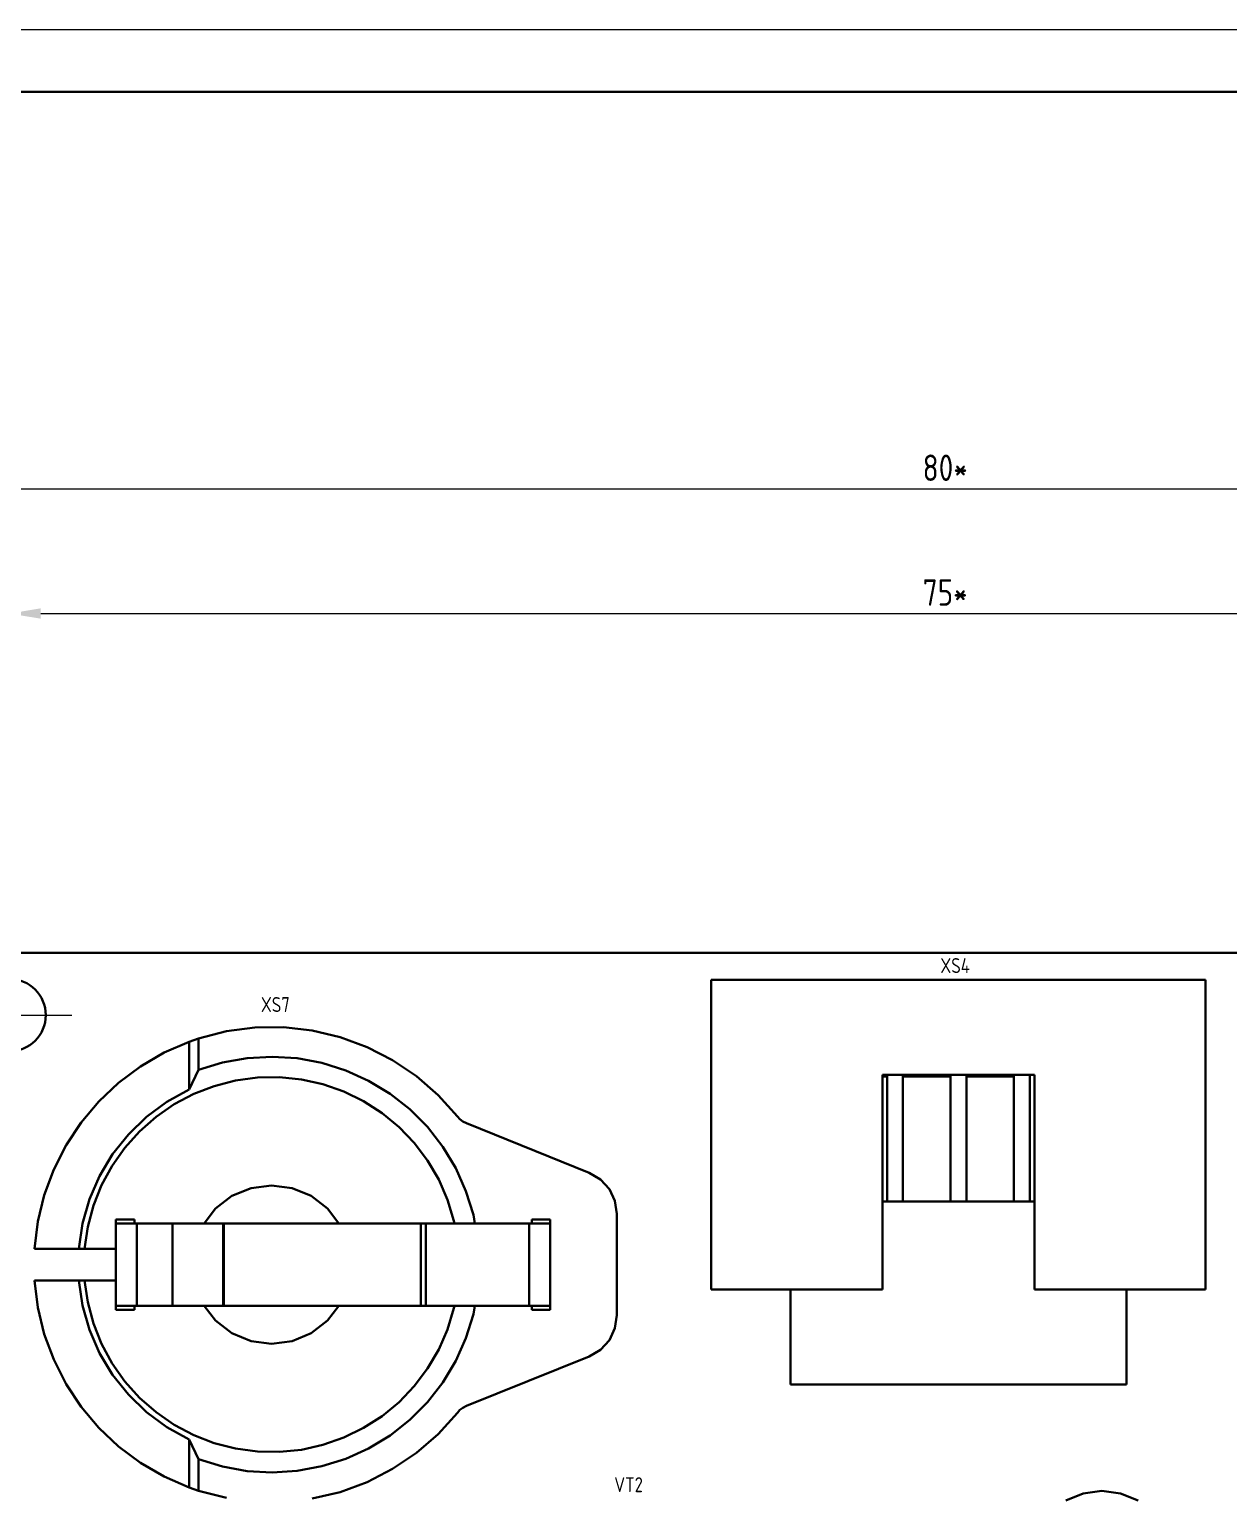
# Model space of a CAD drawing. Header units: inches. Extents: x -969 to 2045, y -594 to 12.
# Drawn here: x -876.4 to -780.3, y -106.1 to 11.6 of the extents above; entities that cross this region are included whole.
import ezdxf

# ---------------------------------------------------------------- set-up
doc = ezdxf.new("R2010")
doc.units = ezdxf.units.IN
doc.header["$MEASUREMENT"] = 0
doc.layers.add('KONTUR', color=7, linetype='Continuous')
doc.layers.add('Основная', color=7, linetype='Continuous', lineweight=40)
doc.styles.add('GOST type A0', font='gost.TTF', dxfattribs={"height": 2.116667})
doc.dimstyles.new('ISO-25', dxfattribs={"dimtxt": 2.5, "dimasz": 2.5, "dimexe": 1.25, "dimexo": 0.625, "dimtad": 1, "dimtxsty": 'Standard', "dimcen": 2.5, "dimadec": 0, "dimazin": 0, "dimtfac": 1, "dimtmove": 0, "dimatfit": 3, "dimfxl": 1, "dimarcsym": 0})

# ---------------------------------------------------------------- blocks, each defined once
blk = doc.blocks.new('*D26')
at = {"color": 0, "lineweight": -2, "transparency": 16777216}
for p, q in [((-883, -61.84), (-883, -24.02)), ((-723, -61.84), (-723, -24.02)), ((-880.5, -25.27), (-725.5, -25.27))]:
    blk.add_line(p, q, dxfattribs=at)
at = {"color": 0, "transparency": 16777216}
for points in [[(-880.5, -24.85), (-880.5, -25.68), (-883, -25.27)], [(-725.5, -24.85), (-725.5, -25.68), (-723, -25.27)]]:
    blk.add_solid(points, dxfattribs=at)
at = {"layer": 'DEFPOINTS', "color": 0, "transparency": 16777216}
for p in [(-723, -25.27), (-883, -62.47), (-723, -62.47)]:
    blk.add_point(p, dxfattribs=at)
at = {"color": 0, "transparency": 16777216, "insert": (-803, -23.58), "char_height": 2.117, "attachment_point": 5, "style": 'GOST type A0'}
blk.add_mtext('80*', dxfattribs=at)
blk = doc.blocks.new('*D27')
at = {"color": 0, "lineweight": -2, "transparency": 16777216}
for p, q in [((-878, -66.84), (-878, -34.02)), ((-728, -66.84), (-728, -34.02)), ((-875.5, -35.27), (-730.5, -35.27))]:
    blk.add_line(p, q, dxfattribs=at)
at = {"color": 0, "transparency": 16777216}
for points in [[(-875.5, -34.85), (-875.5, -35.68), (-878, -35.27)], [(-730.5, -34.85), (-730.5, -35.68), (-728, -35.27)]]:
    blk.add_solid(points, dxfattribs=at)
at = {"layer": 'DEFPOINTS', "color": 0, "transparency": 16777216}
for p in [(-728, -35.27), (-878, -67.47), (-728, -67.47)]:
    blk.add_point(p, dxfattribs=at)
at = {"color": 0, "transparency": 16777216, "insert": (-803, -33.58), "char_height": 2.117, "attachment_point": 5, "style": 'GOST type A0'}
blk.add_mtext('75*', dxfattribs=at)

msp = doc.modelspace()

# ---------------------------------------------------------------- linework, layer by layer
msp.add_line((-882.999, -67.467), (-872.999, -67.467))
msp.add_line((-882.999, -67.467), (-872.999, -67.467))
at = {"layer": 'KONTUR'}
msp.add_line((-969.499, 11.572), (-128.499, 11.572), dxfattribs=at)
at = {"layer": 'Основная'}
for p, q in [((-133.499, 6.572), (-949.499, 6.572)), ((-722.999, -62.467), (-882.999, -62.467)), ((-782.127, -64.625), (-821.751, -64.625)), ((-821.751, -64.625), (-821.751, -89.467)), ((-821.751, -64.625), (-821.751, -89.467)), ((-782.127, -64.625), (-821.751, -64.625)), ((-782.127, -64.625), (-821.751, -64.625)), ((-821.751, -64.625), (-821.751, -89.467)), ((-821.751, -64.625), (-821.751, -89.467)), ((-782.127, -64.625), (-821.751, -64.625)), ((-782.127, -89.467), (-782.127, -64.625)), ((-782.127, -64.625), (-782.127, -89.467)), ((-782.127, -89.467), (-782.127, -64.625)), ((-782.127, -64.625), (-782.127, -89.467)), ((-862.841, -69.335), (-863.603, -69.599)), ((-863.603, -69.599), (-862.841, -69.335)), ((-862.841, -69.335), (-863.603, -69.599)), ((-863.603, -69.599), (-862.841, -69.335)), ((-860.611, -68.763), (-862.841, -69.335)), ((-862.841, -69.335), (-860.611, -68.763)), ((-860.611, -68.763), (-862.841, -69.335)), ((-862.841, -69.335), (-860.611, -68.763)), ((-862.841, -71.857), (-862.841, -69.335)), ((-862.841, -71.857), (-862.841, -69.335)), ((-858.329, -68.463), (-860.611, -68.763)), ((-860.611, -68.763), (-858.329, -68.463)), ((-858.329, -68.463), (-860.611, -68.763)), ((-860.611, -68.763), (-858.329, -68.463)), ((-856.027, -68.441), (-858.329, -68.463)), ((-858.329, -68.463), (-856.027, -68.441)), ((-856.027, -68.441), (-858.329, -68.463)), ((-858.329, -68.463), (-856.027, -68.441)), ((-853.739, -68.697), (-856.027, -68.441)), ((-853.739, -68.697), (-856.027, -68.441)), ((-853.739, -68.697), (-856.027, -68.441)), ((-853.739, -68.697), (-856.027, -68.441)), ((-851.499, -69.229), (-853.739, -68.697)), ((-851.499, -69.229), (-853.739, -68.697)), ((-851.499, -69.229), (-853.739, -68.697)), ((-851.499, -69.229), (-853.739, -68.697)), ((-849.339, -70.025), (-851.499, -69.229)), ((-849.339, -70.025), (-851.499, -69.229)), ((-849.339, -70.025), (-851.499, -69.229)), ((-849.339, -70.025), (-851.499, -69.229)), ((-865.609, -70.473), (-867.503, -71.575)), ((-867.503, -71.575), (-865.609, -70.473)), ((-865.609, -70.473), (-867.503, -71.575)), ((-867.503, -71.575), (-865.609, -70.473)), ((-863.603, -69.599), (-865.609, -70.473)), ((-865.609, -70.473), (-863.603, -69.599)), ((-863.603, -69.599), (-865.609, -70.473)), ((-865.609, -70.473), (-863.603, -69.599)), ((-863.603, -73.433), (-863.603, -69.599)), ((-863.603, -73.433), (-863.603, -69.599)), ((-847.291, -71.077), (-849.339, -70.025)), ((-847.291, -71.077), (-849.339, -70.025)), ((-847.291, -71.077), (-849.339, -70.025)), ((-847.291, -71.077), (-849.339, -70.025)), ((-867.503, -71.575), (-869.257, -72.885)), ((-869.257, -72.885), (-867.503, -71.575)), ((-867.503, -71.575), (-869.257, -72.885)), ((-869.257, -72.885), (-867.503, -71.575)), ((-862.841, -71.857), (-860.921, -71.269)), ((-862.841, -71.857), (-860.921, -71.269)), ((-860.921, -71.269), (-858.945, -70.913)), ((-860.921, -71.269), (-858.945, -70.913)), ((-858.945, -70.913), (-856.939, -70.801)), ((-858.945, -70.913), (-856.939, -70.801)), ((-854.935, -70.929), (-856.939, -70.801)), ((-854.935, -70.929), (-856.939, -70.801)), ((-852.961, -71.297), (-854.935, -70.929)), ((-852.961, -71.297), (-854.935, -70.929)), ((-851.047, -71.899), (-852.961, -71.297)), ((-851.047, -71.899), (-852.961, -71.297)), ((-845.385, -72.367), (-847.291, -71.077)), ((-845.385, -72.367), (-847.291, -71.077)), ((-845.385, -72.367), (-847.291, -71.077)), ((-845.385, -72.367), (-847.291, -71.077)), ((-869.257, -72.885), (-870.849, -74.387)), ((-870.849, -74.387), (-869.257, -72.885)), ((-869.257, -72.885), (-870.849, -74.387)), ((-870.849, -74.387), (-869.257, -72.885)), ((-863.603, -73.433), (-862.841, -71.857)), ((-863.603, -73.433), (-862.841, -71.857)), ((-861.591, -73.153), (-859.881, -72.713)), ((-861.591, -73.153), (-859.881, -72.713)), ((-859.881, -72.713), (-858.129, -72.475)), ((-859.881, -72.713), (-858.129, -72.475)), ((-858.129, -72.475), (-856.363, -72.447)), ((-858.129, -72.475), (-856.363, -72.447)), ((-854.605, -72.625), (-856.363, -72.447)), ((-854.605, -72.625), (-856.363, -72.447)), ((-852.881, -73.009), (-854.605, -72.625)), ((-852.881, -73.009), (-854.605, -72.625)), ((-849.217, -72.729), (-851.047, -71.899)), ((-849.217, -72.729), (-851.047, -71.899)), ((-847.501, -73.771), (-849.217, -72.729)), ((-847.501, -73.771), (-849.217, -72.729)), ((-843.647, -73.879), (-845.385, -72.367)), ((-843.647, -73.879), (-845.385, -72.367)), ((-843.647, -73.879), (-845.385, -72.367)), ((-843.647, -73.879), (-845.385, -72.367)), ((-808.035, -72.245), (-808.035, -89.467)), ((-795.843, -72.245), (-808.035, -72.245)), ((-808.035, -72.245), (-808.035, -89.467)), ((-795.843, -72.245), (-808.035, -72.245)), ((-807.653, -72.399), (-808.035, -72.399)), ((-807.653, -72.399), (-808.035, -72.399)), ((-807.653, -72.245), (-807.653, -82.405)), ((-807.653, -72.245), (-807.653, -82.405)), ((-806.383, -72.245), (-806.383, -82.405)), ((-806.383, -72.245), (-806.383, -82.405)), ((-802.573, -72.399), (-806.383, -72.399)), ((-802.573, -72.399), (-806.383, -72.399)), ((-802.573, -72.245), (-802.573, -82.405)), ((-802.573, -72.245), (-802.573, -82.405)), ((-801.303, -72.245), (-801.303, -82.405)), ((-801.303, -72.245), (-801.303, -82.405)), ((-797.621, -72.399), (-801.303, -72.399)), ((-797.621, -72.399), (-801.303, -72.399)), ((-797.493, -72.381), (-797.621, -72.399)), ((-797.493, -72.381), (-797.621, -72.399)), ((-797.493, -72.245), (-797.493, -82.405)), ((-797.493, -72.245), (-797.493, -82.405)), ((-796.223, -72.245), (-796.223, -82.405)), ((-796.223, -72.245), (-796.223, -82.405)), ((-795.843, -72.245), (-795.843, -89.467)), ((-795.843, -72.245), (-795.843, -89.467)), ((-865.381, -74.417), (-863.603, -73.433)), ((-865.381, -74.417), (-863.603, -73.433)), ((-864.801, -74.617), (-863.239, -73.789)), ((-864.801, -74.617), (-863.239, -73.789)), ((-863.239, -73.789), (-861.591, -73.153)), ((-863.239, -73.789), (-861.591, -73.153)), ((-851.213, -73.591), (-852.881, -73.009)), ((-851.213, -73.591), (-852.881, -73.009)), ((-849.625, -74.365), (-851.213, -73.591)), ((-849.625, -74.365), (-851.213, -73.591)), ((-845.923, -75.013), (-847.501, -73.771)), ((-845.923, -75.013), (-847.501, -73.771)), ((-842.105, -75.589), (-843.647, -73.879)), ((-842.105, -75.589), (-843.647, -73.879)), ((-842.105, -75.589), (-843.647, -73.879)), ((-842.105, -75.589), (-843.647, -73.879)), ((-870.849, -74.387), (-872.259, -76.063)), ((-872.259, -76.063), (-870.849, -74.387)), ((-870.849, -74.387), (-872.259, -76.063)), ((-872.259, -76.063), (-870.849, -74.387)), ((-867.015, -75.625), (-865.381, -74.417)), ((-867.015, -75.625), (-865.381, -74.417)), ((-866.253, -75.619), (-864.801, -74.617)), ((-866.253, -75.619), (-864.801, -74.617)), ((-848.139, -75.321), (-849.625, -74.365)), ((-848.139, -75.321), (-849.625, -74.365)), ((-844.505, -76.435), (-845.923, -75.013)), ((-844.505, -76.435), (-845.923, -75.013)), ((-872.259, -76.063), (-873.467, -77.889)), ((-873.467, -77.889), (-872.259, -76.063)), ((-872.259, -76.063), (-873.467, -77.889)), ((-873.467, -77.889), (-872.259, -76.063)), ((-868.477, -77.037), (-867.015, -75.625)), ((-868.477, -77.037), (-867.015, -75.625)), ((-867.579, -76.787), (-866.253, -75.619)), ((-867.579, -76.787), (-866.253, -75.619)), ((-846.777, -76.445), (-848.139, -75.321)), ((-846.777, -76.445), (-848.139, -75.321)), ((-845.553, -77.719), (-846.777, -76.445)), ((-845.553, -77.719), (-846.777, -76.445)), ((-843.269, -78.017), (-844.505, -76.435)), ((-843.269, -78.017), (-844.505, -76.435)), ((-841.897, -75.809), (-842.105, -75.589)), ((-841.897, -75.809), (-842.105, -75.589)), ((-841.897, -75.809), (-842.105, -75.589)), ((-841.897, -75.809), (-842.105, -75.589)), ((-841.653, -75.991), (-841.897, -75.809)), ((-841.653, -75.991), (-841.897, -75.809)), ((-841.653, -75.991), (-841.897, -75.809)), ((-841.653, -75.991), (-841.897, -75.809)), ((-841.381, -76.129), (-841.653, -75.991)), ((-841.381, -76.129), (-841.653, -75.991)), ((-841.381, -76.129), (-841.653, -75.991)), ((-841.381, -76.129), (-841.653, -75.991)), ((-831.537, -80.105), (-841.381, -76.129)), ((-831.537, -80.105), (-841.381, -76.129)), ((-831.537, -80.105), (-841.381, -76.129)), ((-831.537, -80.105), (-841.381, -76.129)), ((-869.743, -78.627), (-868.477, -77.037)), ((-869.743, -78.627), (-868.477, -77.037)), ((-868.759, -78.103), (-867.579, -76.787)), ((-868.759, -78.103), (-867.579, -76.787)), ((-873.467, -77.889), (-874.457, -79.843)), ((-874.457, -79.843), (-873.467, -77.889)), ((-873.467, -77.889), (-874.457, -79.843)), ((-874.457, -79.843), (-873.467, -77.889)), ((-870.789, -80.369), (-869.743, -78.627)), ((-870.789, -80.369), (-869.743, -78.627)), ((-869.777, -79.547), (-868.759, -78.103)), ((-869.777, -79.547), (-868.759, -78.103)), ((-844.489, -79.129), (-845.553, -77.719)), ((-844.489, -79.129), (-845.553, -77.719)), ((-842.233, -79.737), (-843.269, -78.017)), ((-842.233, -79.737), (-843.269, -78.017)), ((-874.457, -79.843), (-875.217, -81.897)), ((-875.217, -81.897), (-874.457, -79.843)), ((-874.457, -79.843), (-875.217, -81.897)), ((-875.217, -81.897), (-874.457, -79.843)), ((-870.617, -81.101), (-869.777, -79.547)), ((-870.617, -81.101), (-869.777, -79.547)), ((-843.597, -80.655), (-844.489, -79.129)), ((-843.597, -80.655), (-844.489, -79.129)), ((-841.411, -81.569), (-842.233, -79.737)), ((-841.411, -81.569), (-842.233, -79.737)), ((-871.599, -82.233), (-870.789, -80.369)), ((-871.599, -82.233), (-870.789, -80.369)), ((-871.271, -82.741), (-870.617, -81.101)), ((-871.271, -82.741), (-870.617, -81.101)), ((-858.643, -81.333), (-856.999, -81.117)), ((-858.643, -81.333), (-856.999, -81.117)), ((-855.355, -81.333), (-856.999, -81.117)), ((-855.355, -81.333), (-856.999, -81.117)), ((-842.891, -82.273), (-843.597, -80.655)), ((-842.891, -82.273), (-843.597, -80.655)), ((-830.631, -80.639), (-831.537, -80.105)), ((-830.631, -80.639), (-831.537, -80.105)), ((-830.631, -80.639), (-831.537, -80.105)), ((-830.631, -80.639), (-831.537, -80.105)), ((-829.921, -81.415), (-830.631, -80.639)), ((-829.921, -81.415), (-830.631, -80.639)), ((-829.921, -81.415), (-830.631, -80.639)), ((-829.921, -81.415), (-830.631, -80.639)), ((-875.217, -81.897), (-875.735, -84.025)), ((-875.735, -84.025), (-875.217, -81.897)), ((-875.217, -81.897), (-875.735, -84.025)), ((-875.735, -84.025), (-875.217, -81.897)), ((-872.159, -84.187), (-871.599, -82.233)), ((-872.159, -84.187), (-871.599, -82.233)), ((-861.489, -82.977), (-860.173, -81.967)), ((-861.489, -82.977), (-860.173, -81.967)), ((-860.173, -81.967), (-858.643, -81.333)), ((-860.173, -81.967), (-858.643, -81.333)), ((-853.823, -81.967), (-855.355, -81.333)), ((-853.823, -81.967), (-855.355, -81.333)), ((-852.509, -82.977), (-853.823, -81.967)), ((-852.509, -82.977), (-853.823, -81.967)), ((-842.379, -83.965), (-842.891, -82.273)), ((-842.379, -83.965), (-842.891, -82.273)), ((-840.815, -83.487), (-841.411, -81.569)), ((-840.815, -83.487), (-841.411, -81.569)), ((-829.469, -82.363), (-829.921, -81.415)), ((-829.469, -82.363), (-829.921, -81.415)), ((-829.469, -82.363), (-829.921, -81.415)), ((-829.469, -82.363), (-829.921, -81.415)), ((-871.727, -84.449), (-871.271, -82.741)), ((-871.727, -84.449), (-871.271, -82.741)), ((-862.401, -84.165), (-861.489, -82.977)), ((-862.401, -84.165), (-861.489, -82.977)), ((-851.597, -84.165), (-852.509, -82.977)), ((-851.597, -84.165), (-852.509, -82.977)), ((-840.691, -84.165), (-840.815, -83.487)), ((-840.691, -84.165), (-840.815, -83.487)), ((-829.313, -83.403), (-829.469, -82.363)), ((-829.313, -83.403), (-829.469, -82.363)), ((-829.313, -83.403), (-829.469, -82.363)), ((-829.313, -83.403), (-829.469, -82.363)), ((-829.313, -91.531), (-829.313, -83.403)), ((-829.313, -91.531), (-829.313, -83.403)), ((-829.313, -91.531), (-829.313, -83.403)), ((-829.313, -91.531), (-829.313, -83.403)), ((-795.843, -82.405), (-808.035, -82.405)), ((-795.843, -82.405), (-808.035, -82.405)), ((-795.843, -82.405), (-808.035, -82.405)), ((-795.843, -82.405), (-808.035, -82.405)), ((-875.735, -84.025), (-876.007, -86.197)), ((-876.007, -86.197), (-875.735, -84.025)), ((-875.735, -84.025), (-876.007, -86.197)), ((-876.007, -86.197), (-875.735, -84.025)), ((-872.457, -86.197), (-872.159, -84.187)), ((-872.457, -86.197), (-872.159, -84.187)), ((-871.979, -86.197), (-871.727, -84.449)), ((-871.979, -86.197), (-871.727, -84.449)), ((-867.997, -83.847), (-869.471, -83.847)), ((-869.471, -86.197), (-869.471, -83.847)), ((-867.997, -83.847), (-869.471, -83.847)), ((-869.471, -86.197), (-869.471, -83.847)), ((-869.471, -84.165), (-869.413, -84.165)), ((-869.471, -84.165), (-869.413, -84.165)), ((-869.413, -84.165), (-869.247, -84.165)), ((-869.413, -84.165), (-869.247, -84.165)), ((-869.247, -84.165), (-868.981, -84.165)), ((-869.247, -84.165), (-868.981, -84.165)), ((-868.633, -84.165), (-868.981, -84.165)), ((-868.633, -84.165), (-868.981, -84.165)), ((-868.633, -84.165), (-868.231, -84.165)), ((-868.633, -84.165), (-868.231, -84.165)), ((-868.231, -84.165), (-867.797, -84.165)), ((-868.231, -84.165), (-867.797, -84.165)), ((-867.997, -84.165), (-867.997, -83.847)), ((-867.997, -84.165), (-867.997, -83.847)), ((-860.817, -84.165), (-867.797, -84.165)), ((-867.797, -90.769), (-867.797, -84.165)), ((-860.817, -84.165), (-867.797, -84.165)), ((-867.797, -90.769), (-867.797, -84.165)), ((-864.941, -90.769), (-864.941, -84.165)), ((-860.865, -84.165), (-864.941, -84.165)), ((-864.941, -90.769), (-864.941, -84.165)), ((-860.865, -84.165), (-864.941, -84.165)), ((-860.865, -84.165), (-860.849, -84.165)), ((-860.865, -90.769), (-860.865, -84.165)), ((-860.865, -84.165), (-860.849, -84.165)), ((-860.865, -90.769), (-860.865, -84.165)), ((-860.849, -84.165), (-860.833, -84.165)), ((-860.849, -84.165), (-860.833, -84.165)), ((-860.833, -84.165), (-860.817, -84.165)), ((-860.833, -84.165), (-860.817, -84.165)), ((-845.029, -84.165), (-860.817, -84.165)), ((-860.817, -90.769), (-860.817, -84.165)), ((-845.029, -84.165), (-860.817, -84.165)), ((-860.817, -90.769), (-860.817, -84.165)), ((-845.029, -84.165), (-844.897, -84.165)), ((-845.029, -90.769), (-845.029, -84.165)), ((-845.029, -84.165), (-844.897, -84.165)), ((-845.029, -90.769), (-845.029, -84.165)), ((-844.897, -84.165), (-844.763, -84.165)), ((-844.897, -84.165), (-844.763, -84.165)), ((-844.763, -84.165), (-844.629, -84.165)), ((-844.763, -84.165), (-844.629, -84.165)), ((-836.345, -84.165), (-844.629, -84.165)), ((-844.629, -90.769), (-844.629, -84.165)), ((-836.345, -84.165), (-844.629, -84.165)), ((-844.629, -90.769), (-844.629, -84.165)), ((-842.343, -84.165), (-842.379, -83.965)), ((-842.343, -84.165), (-842.379, -83.965)), ((-835.913, -84.165), (-836.345, -84.165)), ((-836.345, -90.769), (-836.345, -84.165)), ((-835.913, -84.165), (-836.345, -84.165)), ((-836.345, -90.769), (-836.345, -84.165)), ((-836.145, -83.847), (-834.673, -83.847)), ((-836.145, -84.165), (-836.145, -83.847)), ((-836.145, -83.847), (-834.673, -83.847)), ((-836.145, -84.165), (-836.145, -83.847)), ((-835.913, -84.165), (-835.509, -84.165)), ((-835.913, -84.165), (-835.509, -84.165)), ((-835.509, -84.165), (-835.163, -84.165)), ((-835.509, -84.165), (-835.163, -84.165)), ((-835.163, -84.165), (-834.897, -84.165)), ((-835.163, -84.165), (-834.897, -84.165)), ((-834.897, -84.165), (-834.729, -84.165)), ((-834.897, -84.165), (-834.729, -84.165)), ((-834.729, -84.165), (-834.673, -84.165)), ((-834.729, -84.165), (-834.673, -84.165)), ((-834.673, -91.087), (-834.673, -83.847)), ((-834.673, -91.087), (-834.673, -83.847)), ((-876.007, -86.197), (-872.457, -86.197)), ((-872.457, -86.197), (-876.007, -86.197)), ((-876.007, -86.197), (-872.457, -86.197)), ((-872.457, -86.197), (-876.007, -86.197)), ((-872.457, -86.197), (-872.101, -86.197)), ((-872.457, -86.197), (-872.101, -86.197)), ((-872.457, -86.197), (-872.101, -86.197)), ((-872.457, -86.197), (-872.101, -86.197)), ((-872.101, -86.197), (-871.979, -86.197)), ((-871.979, -86.197), (-872.101, -86.197)), ((-872.101, -86.197), (-871.979, -86.197)), ((-871.979, -86.197), (-872.101, -86.197)), ((-871.979, -86.197), (-869.471, -86.197)), ((-869.471, -86.197), (-871.979, -86.197)), ((-871.979, -86.197), (-869.471, -86.197)), ((-869.471, -86.197), (-871.979, -86.197)), ((-869.471, -86.197), (-869.471, -88.737)), ((-869.471, -88.737), (-869.471, -86.197)), ((-869.471, -86.197), (-869.471, -88.737)), ((-869.471, -88.737), (-869.471, -86.197)), ((-872.457, -88.737), (-876.007, -88.737)), ((-876.007, -88.737), (-875.735, -90.909)), ((-872.457, -88.737), (-876.007, -88.737)), ((-875.735, -90.909), (-876.007, -88.737)), ((-872.457, -88.737), (-876.007, -88.737)), ((-876.007, -88.737), (-875.735, -90.909)), ((-872.457, -88.737), (-876.007, -88.737)), ((-875.735, -90.909), (-876.007, -88.737)), ((-872.101, -88.737), (-872.457, -88.737)), ((-872.457, -88.737), (-872.101, -88.737)), ((-872.159, -90.747), (-872.457, -88.737)), ((-872.101, -88.737), (-872.457, -88.737)), ((-872.457, -88.737), (-872.101, -88.737)), ((-872.159, -90.747), (-872.457, -88.737)), ((-871.979, -88.737), (-872.101, -88.737)), ((-871.979, -88.737), (-872.101, -88.737)), ((-871.979, -88.737), (-872.101, -88.737)), ((-871.979, -88.737), (-872.101, -88.737)), ((-869.471, -88.737), (-871.979, -88.737)), ((-869.471, -88.737), (-871.979, -88.737)), ((-871.727, -90.485), (-871.979, -88.737)), ((-869.471, -88.737), (-871.979, -88.737)), ((-869.471, -88.737), (-871.979, -88.737)), ((-871.727, -90.485), (-871.979, -88.737)), ((-869.471, -91.087), (-869.471, -88.737)), ((-869.471, -91.087), (-869.471, -88.737)), ((-871.271, -92.193), (-871.727, -90.485)), ((-871.271, -92.193), (-871.727, -90.485)), ((-821.751, -89.467), (-815.401, -89.467)), ((-808.035, -89.467), (-821.751, -89.467)), ((-821.751, -89.467), (-815.401, -89.467)), ((-808.035, -89.467), (-821.751, -89.467)), ((-815.401, -89.467), (-815.401, -97.087)), ((-815.401, -97.087), (-815.401, -89.467)), ((-815.401, -89.467), (-815.401, -97.087)), ((-815.401, -97.087), (-815.401, -89.467)), ((-782.127, -89.467), (-795.843, -89.467)), ((-782.127, -89.467), (-795.843, -89.467)), ((-788.477, -97.087), (-788.477, -89.467)), ((-788.477, -89.467), (-782.127, -89.467)), ((-788.477, -89.467), (-788.477, -97.087)), ((-788.477, -97.087), (-788.477, -89.467)), ((-788.477, -89.467), (-782.127, -89.467)), ((-788.477, -89.467), (-788.477, -97.087)), ((-875.735, -90.909), (-875.217, -93.037)), ((-875.217, -93.037), (-875.735, -90.909)), ((-875.735, -90.909), (-875.217, -93.037)), ((-875.217, -93.037), (-875.735, -90.909)), ((-871.599, -92.701), (-872.159, -90.747)), ((-871.599, -92.701), (-872.159, -90.747)), ((-869.471, -90.769), (-869.413, -90.769)), ((-869.471, -90.769), (-869.413, -90.769)), ((-867.997, -91.087), (-869.471, -91.087)), ((-867.997, -91.087), (-869.471, -91.087)), ((-869.413, -90.769), (-869.247, -90.769)), ((-869.413, -90.769), (-869.247, -90.769)), ((-869.247, -90.769), (-868.981, -90.769)), ((-869.247, -90.769), (-868.981, -90.769)), ((-868.633, -90.769), (-868.981, -90.769)), ((-868.633, -90.769), (-868.981, -90.769)), ((-868.633, -90.769), (-868.231, -90.769)), ((-868.633, -90.769), (-868.231, -90.769)), ((-868.231, -90.769), (-867.797, -90.769)), ((-868.231, -90.769), (-867.797, -90.769)), ((-867.997, -91.087), (-867.997, -90.769)), ((-867.997, -91.087), (-867.997, -90.769)), ((-860.817, -90.769), (-867.797, -90.769)), ((-860.817, -90.769), (-867.797, -90.769)), ((-860.865, -90.769), (-864.941, -90.769)), ((-860.865, -90.769), (-864.941, -90.769)), ((-861.489, -91.957), (-862.401, -90.769)), ((-861.489, -91.957), (-862.401, -90.769)), ((-860.865, -90.769), (-860.849, -90.769)), ((-860.865, -90.769), (-860.849, -90.769)), ((-860.849, -90.769), (-860.833, -90.769)), ((-860.849, -90.769), (-860.833, -90.769)), ((-860.833, -90.769), (-860.817, -90.769)), ((-860.833, -90.769), (-860.817, -90.769)), ((-845.029, -90.769), (-860.817, -90.769)), ((-845.029, -90.769), (-860.817, -90.769)), ((-852.509, -91.957), (-851.597, -90.769)), ((-852.509, -91.957), (-851.597, -90.769)), ((-845.029, -90.769), (-844.897, -90.769)), ((-845.029, -90.769), (-844.897, -90.769)), ((-844.897, -90.769), (-844.763, -90.769)), ((-844.897, -90.769), (-844.763, -90.769)), ((-844.763, -90.769), (-844.629, -90.769)), ((-844.763, -90.769), (-844.629, -90.769)), ((-836.345, -90.769), (-844.629, -90.769)), ((-836.345, -90.769), (-844.629, -90.769)), ((-842.891, -92.661), (-842.379, -90.969)), ((-842.891, -92.661), (-842.379, -90.969)), ((-842.379, -90.969), (-842.343, -90.769)), ((-842.379, -90.969), (-842.343, -90.769)), ((-841.411, -93.365), (-840.815, -91.447)), ((-841.411, -93.365), (-840.815, -91.447)), ((-840.815, -91.447), (-840.691, -90.769)), ((-840.815, -91.447), (-840.691, -90.769)), ((-835.913, -90.769), (-836.345, -90.769)), ((-835.913, -90.769), (-836.345, -90.769)), ((-836.145, -91.087), (-836.145, -90.769)), ((-836.145, -91.087), (-836.145, -90.769)), ((-836.145, -91.087), (-834.673, -91.087)), ((-836.145, -91.087), (-834.673, -91.087)), ((-835.913, -90.769), (-835.509, -90.769)), ((-835.913, -90.769), (-835.509, -90.769)), ((-835.509, -90.769), (-835.163, -90.769)), ((-835.509, -90.769), (-835.163, -90.769)), ((-835.163, -90.769), (-834.897, -90.769)), ((-835.163, -90.769), (-834.897, -90.769)), ((-834.897, -90.769), (-834.729, -90.769)), ((-834.897, -90.769), (-834.729, -90.769)), ((-834.729, -90.769), (-834.673, -90.769)), ((-834.729, -90.769), (-834.673, -90.769)), ((-829.469, -92.571), (-829.313, -91.531)), ((-829.469, -92.571), (-829.313, -91.531)), ((-829.469, -92.571), (-829.313, -91.531)), ((-829.469, -92.571), (-829.313, -91.531)), ((-870.789, -94.565), (-871.599, -92.701)), ((-870.789, -94.565), (-871.599, -92.701)), ((-870.617, -93.833), (-871.271, -92.193)), ((-870.617, -93.833), (-871.271, -92.193)), ((-860.173, -92.967), (-861.489, -91.957)), ((-860.173, -92.967), (-861.489, -91.957)), ((-853.823, -92.967), (-852.509, -91.957)), ((-853.823, -92.967), (-852.509, -91.957)), ((-843.597, -94.279), (-842.891, -92.661)), ((-843.597, -94.279), (-842.891, -92.661)), ((-829.921, -93.519), (-829.469, -92.571)), ((-829.921, -93.519), (-829.469, -92.571)), ((-829.921, -93.519), (-829.469, -92.571)), ((-829.921, -93.519), (-829.469, -92.571)), ((-875.217, -93.037), (-874.457, -95.091)), ((-874.457, -95.091), (-875.217, -93.037)), ((-875.217, -93.037), (-874.457, -95.091)), ((-874.457, -95.091), (-875.217, -93.037)), ((-869.777, -95.387), (-870.617, -93.833)), ((-869.777, -95.387), (-870.617, -93.833)), ((-858.643, -93.601), (-860.173, -92.967)), ((-858.643, -93.601), (-860.173, -92.967)), ((-856.999, -93.817), (-858.643, -93.601)), ((-856.999, -93.817), (-858.643, -93.601)), ((-856.999, -93.817), (-855.355, -93.601)), ((-856.999, -93.817), (-855.355, -93.601)), ((-855.355, -93.601), (-853.823, -92.967)), ((-855.355, -93.601), (-853.823, -92.967)), ((-842.233, -95.197), (-841.411, -93.365)), ((-842.233, -95.197), (-841.411, -93.365)), ((-830.631, -94.295), (-829.921, -93.519)), ((-830.631, -94.295), (-829.921, -93.519)), ((-830.631, -94.295), (-829.921, -93.519)), ((-830.631, -94.295), (-829.921, -93.519)), ((-874.457, -95.091), (-873.467, -97.043)), ((-873.467, -97.043), (-874.457, -95.091)), ((-874.457, -95.091), (-873.467, -97.043)), ((-873.467, -97.043), (-874.457, -95.091)), ((-869.743, -96.307), (-870.789, -94.565)), ((-869.743, -96.307), (-870.789, -94.565)), ((-844.489, -95.805), (-843.597, -94.279)), ((-844.489, -95.805), (-843.597, -94.279)), ((-843.269, -96.917), (-842.233, -95.197)), ((-843.269, -96.917), (-842.233, -95.197)), ((-841.381, -98.805), (-831.537, -94.827)), ((-841.381, -98.805), (-831.537, -94.827)), ((-841.381, -98.805), (-831.537, -94.827)), ((-841.381, -98.805), (-831.537, -94.827)), ((-831.537, -94.827), (-830.631, -94.295)), ((-831.537, -94.827), (-830.631, -94.295)), ((-831.537, -94.827), (-830.631, -94.295)), ((-831.537, -94.827), (-830.631, -94.295)), ((-868.759, -96.831), (-869.777, -95.387)), ((-868.759, -96.831), (-869.777, -95.387)), ((-868.477, -97.897), (-869.743, -96.307)), ((-868.477, -97.897), (-869.743, -96.307)), ((-845.553, -97.215), (-844.489, -95.805)), ((-845.553, -97.215), (-844.489, -95.805)), ((-873.467, -97.043), (-872.259, -98.871)), ((-872.259, -98.871), (-873.467, -97.043)), ((-873.467, -97.043), (-872.259, -98.871)), ((-872.259, -98.871), (-873.467, -97.043)), ((-867.579, -98.147), (-868.759, -96.831)), ((-867.579, -98.147), (-868.759, -96.831)), ((-846.777, -98.489), (-845.553, -97.215)), ((-846.777, -98.489), (-845.553, -97.215)), ((-844.505, -98.499), (-843.269, -96.917)), ((-844.505, -98.499), (-843.269, -96.917)), ((-815.401, -97.087), (-788.477, -97.087)), ((-788.477, -97.087), (-815.401, -97.087)), ((-815.401, -97.087), (-788.477, -97.087)), ((-788.477, -97.087), (-815.401, -97.087)), ((-867.015, -99.309), (-868.477, -97.897)), ((-867.015, -99.309), (-868.477, -97.897)), ((-866.253, -99.313), (-867.579, -98.147)), ((-866.253, -99.313), (-867.579, -98.147)), ((-848.139, -99.613), (-846.777, -98.489)), ((-848.139, -99.613), (-846.777, -98.489)), ((-845.923, -99.921), (-844.505, -98.499)), ((-845.923, -99.921), (-844.505, -98.499)), ((-841.653, -98.943), (-841.381, -98.805)), ((-841.653, -98.943), (-841.381, -98.805)), ((-841.653, -98.943), (-841.381, -98.805)), ((-841.653, -98.943), (-841.381, -98.805)), ((-872.259, -98.871), (-870.849, -100.547)), ((-870.849, -100.547), (-872.259, -98.871)), ((-872.259, -98.871), (-870.849, -100.547)), ((-870.849, -100.547), (-872.259, -98.871)), ((-865.381, -100.517), (-867.015, -99.309)), ((-865.381, -100.517), (-867.015, -99.309)), ((-864.801, -100.317), (-866.253, -99.313)), ((-864.801, -100.317), (-866.253, -99.313)), ((-849.625, -100.569), (-848.139, -99.613)), ((-849.625, -100.569), (-848.139, -99.613)), ((-847.501, -101.163), (-845.923, -99.921)), ((-847.501, -101.163), (-845.923, -99.921)), ((-843.647, -101.055), (-842.105, -99.345)), ((-843.647, -101.055), (-842.105, -99.345)), ((-843.647, -101.055), (-842.105, -99.345)), ((-843.647, -101.055), (-842.105, -99.345)), ((-842.105, -99.345), (-841.897, -99.125)), ((-842.105, -99.345), (-841.897, -99.125)), ((-842.105, -99.345), (-841.897, -99.125)), ((-842.105, -99.345), (-841.897, -99.125)), ((-841.897, -99.125), (-841.653, -98.943)), ((-841.897, -99.125), (-841.653, -98.943)), ((-841.897, -99.125), (-841.653, -98.943)), ((-841.897, -99.125), (-841.653, -98.943)), ((-870.849, -100.547), (-869.257, -102.049)), ((-869.257, -102.049), (-870.849, -100.547)), ((-870.849, -100.547), (-869.257, -102.049)), ((-869.257, -102.049), (-870.849, -100.547)), ((-863.603, -101.501), (-865.381, -100.517)), ((-863.603, -101.501), (-865.381, -100.517)), ((-863.239, -101.145), (-864.801, -100.317)), ((-863.239, -101.145), (-864.801, -100.317)), ((-861.591, -101.781), (-863.239, -101.145)), ((-861.591, -101.781), (-863.239, -101.145)), ((-851.213, -101.343), (-849.625, -100.569)), ((-851.213, -101.343), (-849.625, -100.569)), ((-849.217, -102.205), (-847.501, -101.163)), ((-849.217, -102.205), (-847.501, -101.163)), ((-845.385, -102.567), (-843.647, -101.055)), ((-845.385, -102.567), (-843.647, -101.055)), ((-845.385, -102.567), (-843.647, -101.055)), ((-845.385, -102.567), (-843.647, -101.055)), ((-869.257, -102.049), (-867.503, -103.359)), ((-867.503, -103.359), (-869.257, -102.049)), ((-869.257, -102.049), (-867.503, -103.359)), ((-867.503, -103.359), (-869.257, -102.049)), ((-862.841, -103.077), (-863.603, -101.501)), ((-863.603, -105.335), (-863.603, -101.501)), ((-862.841, -103.077), (-863.603, -101.501)), ((-863.603, -105.335), (-863.603, -101.501)), ((-859.881, -102.221), (-861.591, -101.781)), ((-859.881, -102.221), (-861.591, -101.781)), ((-858.129, -102.457), (-859.881, -102.221)), ((-858.129, -102.457), (-859.881, -102.221)), ((-856.363, -102.487), (-854.605, -102.309)), ((-856.363, -102.487), (-854.605, -102.309)), ((-854.605, -102.309), (-852.881, -101.925)), ((-854.605, -102.309), (-852.881, -101.925)), ((-852.881, -101.925), (-851.213, -101.343)), ((-852.881, -101.925), (-851.213, -101.343)), ((-851.047, -103.035), (-849.217, -102.205)), ((-851.047, -103.035), (-849.217, -102.205)), ((-867.503, -103.359), (-865.609, -104.459)), ((-865.609, -104.459), (-867.503, -103.359)), ((-867.503, -103.359), (-865.609, -104.459)), ((-865.609, -104.459), (-867.503, -103.359)), ((-862.841, -105.599), (-862.841, -103.077)), ((-860.921, -103.665), (-862.841, -103.077)), ((-862.841, -105.599), (-862.841, -103.077)), ((-860.921, -103.665), (-862.841, -103.077)), ((-856.363, -102.487), (-858.129, -102.457)), ((-856.363, -102.487), (-858.129, -102.457)), ((-852.961, -103.637), (-851.047, -103.035)), ((-852.961, -103.637), (-851.047, -103.035)), ((-847.291, -103.857), (-845.385, -102.567)), ((-847.291, -103.857), (-845.385, -102.567)), ((-847.291, -103.857), (-845.385, -102.567)), ((-847.291, -103.857), (-845.385, -102.567)), ((-865.609, -104.459), (-863.603, -105.335)), ((-863.603, -105.335), (-865.609, -104.459)), ((-865.609, -104.459), (-863.603, -105.335)), ((-863.603, -105.335), (-865.609, -104.459)), ((-858.945, -104.019), (-860.921, -103.665)), ((-858.945, -104.019), (-860.921, -103.665)), ((-856.939, -104.133), (-858.945, -104.019)), ((-856.939, -104.133), (-858.945, -104.019)), ((-856.939, -104.133), (-854.935, -104.005)), ((-856.939, -104.133), (-854.935, -104.005)), ((-854.935, -104.005), (-852.961, -103.637)), ((-854.935, -104.005), (-852.961, -103.637)), ((-849.339, -104.909), (-847.291, -103.857)), ((-849.339, -104.909), (-847.291, -103.857)), ((-849.339, -104.909), (-847.291, -103.857)), ((-849.339, -104.909), (-847.291, -103.857)), ((-863.603, -105.335), (-862.841, -105.599)), ((-862.841, -105.599), (-863.603, -105.335)), ((-863.603, -105.335), (-862.841, -105.599)), ((-862.841, -105.599), (-863.603, -105.335)), ((-862.841, -105.599), (-860.611, -106.171)), ((-860.611, -106.171), (-862.841, -105.599)), ((-862.841, -105.599), (-860.611, -106.171)), ((-860.611, -106.171), (-862.841, -105.599)), ((-853.739, -106.235), (-851.499, -105.705)), ((-853.739, -106.235), (-851.499, -105.705)), ((-853.739, -106.235), (-851.499, -105.705)), ((-853.739, -106.235), (-851.499, -105.705)), ((-851.499, -105.705), (-849.339, -104.909)), ((-851.499, -105.705), (-849.339, -104.909)), ((-851.499, -105.705), (-849.339, -104.909)), ((-851.499, -105.705), (-849.339, -104.909)), ((-791.941, -105.815), (-793.339, -106.395)), ((-791.941, -105.815), (-793.339, -106.395)), ((-791.941, -105.815), (-793.339, -106.395)), ((-791.941, -105.815), (-793.339, -106.395)), ((-790.439, -105.617), (-791.941, -105.815)), ((-790.439, -105.617), (-791.941, -105.815)), ((-790.439, -105.617), (-791.941, -105.815)), ((-790.439, -105.617), (-791.941, -105.815)), ((-788.939, -105.815), (-790.439, -105.617)), ((-788.939, -105.815), (-790.439, -105.617)), ((-788.939, -105.815), (-790.439, -105.617)), ((-788.939, -105.815), (-790.439, -105.617)), ((-787.541, -106.393), (-788.939, -105.815)), ((-787.541, -106.393), (-788.939, -105.815)), ((-787.541, -106.393), (-788.939, -105.815)), ((-787.541, -106.393), (-788.939, -105.815))]:
    msp.add_line(p, q, dxfattribs=at)
for start, end in [(0, 90), (270, 0)]:
    msp.add_arc((-877.999, -67.467), 2.9, start, end, dxfattribs=at)

# ---------------------------------------------------------------- texts
at = {"layer": 'Основная', "style": 'GOST type A0'}
for s, p in [('XS4', (-803.385, -64.093)), ('XS7', (-857.852, -67.218)), ('VT2', (-829.525, -105.717))]:
    msp.add_text(s, height=1.2, dxfattribs=at).set_placement(p)

# ---------------------------------------------------------------- dimensions: what is measured, and where the dimension line sits
for base, p1, p2, text, picture, middle in [((-722.999, -25.267), (-882.999, -62.467), (-722.999, -62.467), '80*', '*D26', (-802.999, -25.267)), ((-727.999, -35.267), (-877.999, -67.467), (-727.999, -67.467), '75*', '*D27', (-802.999, -35.267))]:
    dim = msp.add_linear_dim(base=base, p1=p1, p2=p2, text=text, dimstyle='ISO-25', override={"dimtxsty": 'GOST type A0'})
    dim.commit()
    dim.dimension.update_dxf_attribs({"geometry": picture, "text_midpoint": middle, "dimtype": 160})

doc.saveas('drawing.dxf')
